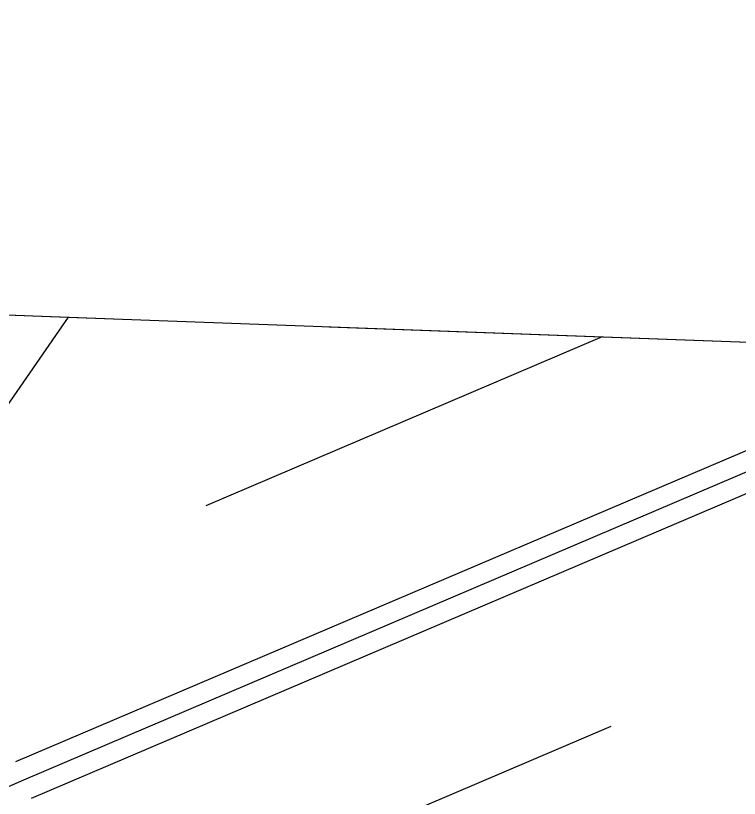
# Model space of a CAD drawing. Header units: inches. Extents: x 3312 to 5850, y 7905 to 11961.
# Drawn here: x 5683.26 to 5716.85, y 11273.73 to 11310.08 of the extents above; entities that cross this region are included whole.
import ezdxf

# ---------------------------------------------------------------- set-up
doc = ezdxf.new("R2010")
doc.units = ezdxf.units.IN
doc.header["$LTSCALE"] = 80
doc.header["$MEASUREMENT"] = 0
for name, pattern in [('CENTER2', [1.125, 0.75, -0.125, 0.125, -0.125]), ('DASHED2', [0.375, 0.25, -0.125]), ('PHANTOM2', [1.25, 0.625, -0.125, 0.125, -0.125, 0.125, -0.125])]:
    doc.linetypes.add(name, pattern=pattern)
for name, color, linetype in [('BNDY', 7, 'PHANTOM2'), ('ESMT', 7, 'DASHED2'), ('LOTLINE', 7, 'Continuous'), ('STORM', 250, 'Continuous'), ('STORM CL', 7, 'CENTER2')]:
    doc.layers.add(name, color=color, linetype=linetype)

msp = doc.modelspace()

# ---------------------------------------------------------------- linework, layer by layer
at = {"layer": 'BNDY'}
msp.add_line((4098.916, 11354.883), (5738.635, 11294.119), dxfattribs=at)
at = {"layer": 'ESMT'}
for p, q in [((5710.48, 11295.163), (5680.328, 11282.306)), ((5738.487, 11288.841), (5686.917, 11266.852))]:
    msp.add_line(p, q, dxfattribs=at)
at = {"layer": 'LOTLINE'}
for p, q in [((5549.466, 11301.129), (5685.702, 11296.081)), ((5685.702, 11296.081), (5596.124, 11166.565)), ((5685.702, 11296.081), (5738.635, 11294.119))]:
    msp.add_line(p, q, dxfattribs=at)
at = {"layer": 'STORM', "color": 5}
for p, q in [((5727.906, 11294.461), (5683.262, 11275.424)), ((5728.627, 11292.77), (5683.983, 11273.734))]:
    msp.add_line(p, q, dxfattribs=at)
at = {"layer": 'STORM CL', "color": 5, "flags": 128}
msp.add_lwpolyline([(5730.182, 11294.432), (5683.623, 11274.579), (5683.623, 11274.579, 0.141596), (5654.26, 11250.621), (5654.261, 11250.621), (5605.736, 11180.463), (5605.736, 11180.463, 0.14613), (5593.639, 11143.324), (5591.796, 11068.636), (5591.795, 11068.636, -0.21192), (5568.095, 11018.597)], format="xyb", dxfattribs=at)

doc.saveas('drawing.dxf')
